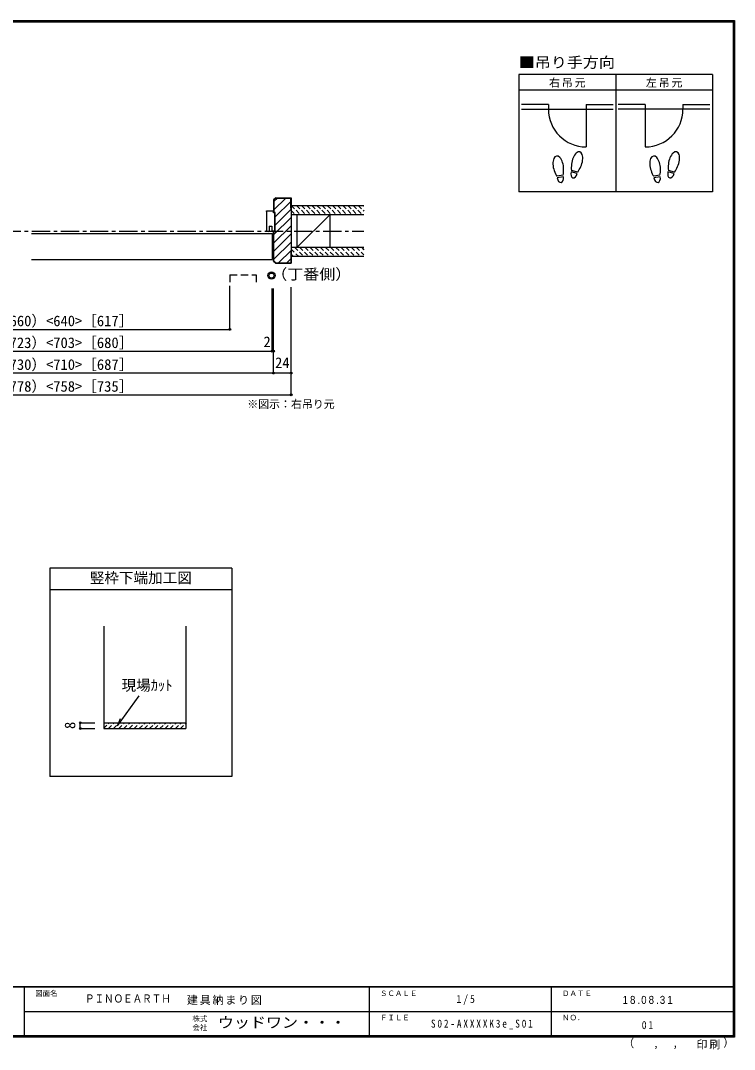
# Model space of a CAD drawing. Units: millimetres, scale not verified. Extents: x -973 to 977, y -718 to 696.
# Drawn here: x -3 to 977, y -718 to 696 of the extents above; entities that cross this region are included whole.
import ezdxf
from ezdxf.enums import TextEntityAlignment as Align

# ---------------------------------------------------------------- set-up
doc = ezdxf.new("R2010")
doc.units = ezdxf.units.MM
doc.header["$LTSCALE"] = 5
doc.header["$PDMODE"] = 32
doc.header["$PDSIZE"] = 2.5
for name, pattern in [('CHAIN1', [8, 5, -1, 1, -1]), ('DASHED1', [1.8, 1.2, -0.6]), ('DASHED2', [3, 2, -1])]:
    doc.linetypes.add(name, pattern=pattern)
for name, color, linetype in [('0-0_補助線', 7, 'Continuous'), ('0-1_通り芯', 4, 'CHAIN1'), ('0-3_仕上げ', 2, 'Continuous'), ('0-4_枠', 3, 'Continuous'), ('0-6_扉', 6, 'Continuous'), ('0-7_金物', 7, 'Continuous'), ('0-8_戸当り', 3, 'Continuous'), ('0-A_文字', 3, 'Continuous'), ('0-B_寸法', 7, 'Continuous'), ('0-C_ハッチ', 4, 'DASHED1'), ('F-0_補助線', 7, 'Continuous'), ('F-1_枠', 6, 'Continuous'), ('F-A_文字', 7, 'Continuous')]:
    doc.layers.add(name, color=color, linetype=linetype)
doc.styles.add('HG明朝B', font='')
doc.styles.add('ＭＳ ゴシック', font='')
doc.styles.get('HG明朝B').set_extended_font_data('HG明朝B')
doc.styles.get('ＭＳ ゴシック').set_extended_font_data('MS Gothic')

# ---------------------------------------------------------------- blocks, each defined once
blk = doc.blocks.new('02')
at = {"layer": '0-0_補助線'}
for p, q in [((-4.998, -10.239), (-4.998, 14.761)), ((5.802, 17.761), (-3.198, 17.761)), ((6.802, 16.761), (6.802, -9.239)), ((-4.998, -10.239), (-0.698, -10.239)), ((2.702, -3.239), (2.702, -10.239)), ((5.802, -10.239), (2.702, -10.239)), ((5.002, -10.239), (4.402, -10.839))]:
    blk.add_line(p, q, dxfattribs=at)
for points in [[(-4.998, 14.761), (-3.198, 14.761), (-3.198, 17.761)], [(-3.469, -10.239), (-2.869, -10.839), (4.402, -10.839)], [(2.702, -3.239), (-0.698, -3.239), (-0.698, -10.239)]]:
    blk.add_lwpolyline(points, dxfattribs=at)
for centre, start, end in [((5.802, 16.761), 0, 90), ((5.802, -9.239), 270, 0)]:
    blk.add_arc(centre, 1, start, end, dxfattribs=at)

msp = doc.modelspace()

# ---------------------------------------------------------------- linework, layer by layer
at = {"layer": '0-0_補助線', "color": 3}
msp.add_line((344, 405.998), (346.001, 405.998), dxfattribs=at)
msp.add_lwpolyline([(346.001, 405.998), (346.001, 431.998), (344, 431.998)], dxfattribs=at)
at = {"layer": '0-1_通り芯'}
msp.add_line((-468, 406.5), (468, 406.5), dxfattribs=at)
at = {"layer": '0-3_仕上げ'}
for p, q in [((468, 441.5), (368, 441.5)), ((468, 429), (368, 429)), ((468, 384), (368, 384)), ((468, 371.5), (368, 371.5))]:
    msp.add_line(p, q, dxfattribs=at)
at = {"layer": '0-3_仕上げ', "color": 3}
for p, q in [((376, 429), (376, 384)), ((421, 429), (421, 384))]:
    msp.add_line(p, q, dxfattribs=at)
at = {"layer": '0-3_仕上げ', "color": 7}
msp.add_line((421, 429), (376, 384), dxfattribs=at)
at = {"layer": '0-4_枠'}
for p, q in [((346.828, 452.5), (344, 449.672)), ((344, 449.672), (344, 431.998)), ((347.036, 452), (344.5, 449.464)), ((344.5, 449.464), (344.5, 431.998)), ((347.036, 452), (367.5, 452)), ((367.5, 437.5), (367.5, 452)), ((367.5, 437.5), (368, 437.5)), ((344, 365.328), (344, 405.998)), ((344.5, 365.536), (344.5, 405.998)), ((367.5, 377.5), (367.5, 363)), ((367.5, 377.5), (368, 377.5)), ((344.5, 365.536), (347.036, 363)), ((347.036, 363), (367.5, 363)), ((110.653, -136.339), (110.653, -276.925)), ((223.653, -136.339), (223.653, -276.925)), ((110.653, -268.925), (223.653, -268.925)), ((110.653, -276.925), (223.653, -276.925))]:
    msp.add_line(p, q, dxfattribs=at)
for points in [[(346.828, 452.5), (368, 452.5), (368, 362.5)], [(344, 365.328), (346.828, 362.5), (368, 362.5)]]:
    msp.add_lwpolyline(points, dxfattribs=at)
at = {"layer": '0-6_扉'}
for p, q in [((11.5, 403.5), (342, 403.5)), ((342, 403.5), (342, 367.5)), ((11.5, 367.5), (342, 367.5))]:
    msp.add_line(p, q, dxfattribs=at)
at = {"layer": '0-6_扉', "linetype": 'DASHED2'}
for p, q in [((284.005, 346.408), (284.005, 331.5)), ((284.005, 346.408), (320.005, 346.408)), ((320.005, 346.408), (320.005, 331.5))]:
    msp.add_line(p, q, dxfattribs=at)
at = {"layer": '0-7_金物'}
for radius in [5, 3.5]:
    msp.add_circle((341.049, 345.457), radius, dxfattribs=at)
at = {"layer": '0-8_戸当り', "color": 2}
for p, q in [((721.239, 580.308), (684.139, 580.308)), ((721.239, 580.308), (721.239, 574.008)), ((773.039, 580.308), (773.039, 522.208)), ((773.039, 580.308), (810.139, 580.308)), ((854.239, 580.308), (817.139, 580.308)), ((854.239, 580.308), (854.239, 522.208)), ((906.039, 580.308), (906.039, 574.008)), ((906.039, 580.308), (943.139, 580.308)), ((684.139, 574.008), (810.139, 574.008)), ((943.139, 574.008), (817.139, 574.008))]:
    msp.add_line(p, q, dxfattribs=at)
at = {"layer": '0-8_戸当り'}
for p, q in [((741.457, 483.378), (732.811, 481.853)), ((741.822, 481.31), (733.175, 479.785)), ((760.924, 485.706), (752.444, 487.978)), ((761.468, 487.735), (752.987, 490.007)), ((874.457, 483.378), (865.811, 481.853)), ((874.822, 481.31), (866.175, 479.785)), ((893.924, 485.706), (885.444, 487.978)), ((894.468, 487.735), (885.987, 490.007))]:
    msp.add_line(p, q, dxfattribs=at)
at = {"layer": '0-8_戸当り', "color": 2}
for centre, start, end in [((773.039, 574.008), 180, 270), ((854.239, 574.008), 270, 0)]:
    msp.add_arc(centre, 51.8, start, end, dxfattribs=at)
at = {"layer": '0-8_戸当り'}
for centre, major_axis, ratio, start_param, end_param in [((734.795, 495.877), (-2.445, 13.867), 0.5, 4.34059143, 8.22577918), ((760.713, 501.878), (3.644, 13.601), 0.5, 4.34059143, 8.22577918), ((867.795, 495.877), (-2.445, 13.867), 0.5, 4.34059143, 8.22577918), ((893.713, 501.878), (3.644, 13.601), 0.5, 4.34059143, 8.22577918), ((760.609, 501.489), (4.416, 16.48), 0.4, 1.85063327, 2.44287679), ((760.609, 501.489), (4.416, 16.48), 0.4, 3.84030852, 4.43255203), ((893.609, 501.489), (4.416, 16.48), 0.4, 1.85063327, 2.44287679), ((893.609, 501.489), (4.416, 16.48), 0.4, 3.84030852, 4.43255203), ((734.865, 495.481), (-2.963, 16.802), 0.4, 1.85063327, 2.44287679), ((737.498, 480.548), (-1.27, 7.205), 0.6, 1.57079633, 4.71238898), ((734.865, 495.481), (-2.963, 16.802), 0.4, 3.84030852, 4.43255203), ((756.684, 486.842), (1.894, 7.067), 0.6, 1.57079633, 4.71238898), ((867.865, 495.481), (-2.963, 16.802), 0.4, 1.85063327, 2.44287679), ((870.498, 480.548), (-1.27, 7.205), 0.6, 1.57079633, 4.71238898), ((867.865, 495.481), (-2.963, 16.802), 0.4, 3.84030852, 4.43255203), ((889.684, 486.842), (1.894, 7.067), 0.6, 1.57079633, 4.71238898)]:
    msp.add_ellipse(centre, major_axis=major_axis, ratio=ratio, start_param=start_param, end_param=end_param, dxfattribs=at)
at = {"layer": '0-A_文字'}
for p, q in [((946.639, 621.667), (680.639, 621.667)), ((680.639, 621.667), (680.639, 460.667)), ((813.639, 621.667), (813.639, 460.667)), ((946.639, 621.667), (946.639, 460.667)), ((680.639, 600.667), (946.639, 600.667)), ((946.639, 460.667), (680.639, 460.667)), ((36.653, -56.5), (36.653, -343.007)), ((286.653, -56.5), (36.653, -56.5)), ((286.653, -56.5), (286.653, -343.007)), ((286.653, -86.5), (36.653, -86.5)), ((286.653, -343.007), (36.653, -343.007))]:
    msp.add_line(p, q, dxfattribs=at)
at = {"layer": '0-A_文字', "color": 7}
for q in [(159.54, -232.203), (133.535, -263.056)]:
    msp.add_line((129.788, -273.364), q, dxfattribs=at)
at = {"layer": '0-B_寸法', "color": 4}
for p, q in [((284.005, 271.5), (284.005, 331.5)), ((342, 241.5), (342, 327.525)), ((344, 211.5), (344, 327.525)), ((368, 181.5), (368, 329.655)), ((-333, 271.5), (284.005, 271.5)), ((-344, 241.5), (344, 241.5)), ((368, 211.5), (-368, 211.5)), ((-368, 181.5), (368, 181.5)), ((78.595, -276.925), (98.595, -276.925))]:
    msp.add_line(p, q, dxfattribs=at)
msp.add_lwpolyline([(78.595, -276.925), (78.595, -268.925), (98.595, -268.925)], dxfattribs=at)
at = {"layer": '0-B_寸法'}
for p in [(284.005, 271.5), (342, 241.5), (344, 241.5), (344, 211.5), (368, 211.5), (368, 181.5), (78.595, -268.925), (78.595, -276.925)]:
    msp.add_point(p, dxfattribs=at)
at = {"layer": '0-C_ハッチ', "linetype": 'Continuous'}
for p, q in [((349.402, 452), (344.5, 447.098)), ((360.716, 452), (344.5, 435.784)), ((367.5, 447.47), (346.001, 425.971)), ((368, 425.342), (344.5, 401.843)), ((368, 436.657), (346.001, 414.658)), ((368, 414.029), (344.5, 390.529)), ((368, 402.716), (344.5, 379.216)), ((368, 391.402), (344.5, 367.902)), ((368, 380.088), (350.912, 363)), ((367.5, 368.275), (362.225, 363))]:
    msp.add_line(p, q, dxfattribs=at)
at = {"layer": '0-C_ハッチ'}
for p, q in [((368.607, 441.5), (381.107, 429)), ((375.678, 441.5), (388.178, 429)), ((382.749, 441.5), (395.249, 429)), ((389.821, 441.5), (402.321, 429)), ((396.892, 441.5), (409.392, 429)), ((403.963, 441.5), (416.463, 429)), ((411.034, 441.5), (423.534, 429)), ((418.105, 441.5), (430.605, 429)), ((425.176, 441.5), (437.676, 429)), ((432.247, 441.5), (444.747, 429)), ((439.318, 441.5), (451.818, 429)), ((446.389, 441.5), (458.889, 429)), ((453.46, 441.5), (465.96, 429)), ((460.531, 441.5), (468, 434.031)), ((467.602, 441.5), (468, 441.102)), ((368, 435.036), (374.036, 429)), ((368, 381.899), (378.399, 371.5)), ((372.97, 384), (385.47, 371.5)), ((380.041, 384), (392.541, 371.5)), ((387.112, 384), (399.612, 371.5)), ((394.183, 384), (406.683, 371.5)), ((401.255, 384), (413.755, 371.5)), ((408.326, 384), (420.826, 371.5)), ((415.397, 384), (427.897, 371.5)), ((422.468, 384), (434.968, 371.5)), ((429.539, 384), (442.039, 371.5)), ((436.61, 384), (449.11, 371.5)), ((443.681, 384), (456.181, 371.5)), ((450.752, 384), (463.252, 371.5)), ((457.823, 384), (468, 373.823)), ((464.894, 384), (468, 380.894)), ((368, 374.828), (371.328, 371.5)), ((110.653, -276.356), (118.084, -268.925)), ((117.155, -276.925), (125.155, -268.925)), ((124.226, -276.925), (132.226, -268.925)), ((131.297, -276.925), (139.297, -268.925)), ((138.368, -276.925), (146.368, -268.925)), ((146.008, -276.356), (153.439, -268.925)), ((152.51, -276.925), (160.51, -268.925)), ((159.581, -276.925), (167.581, -268.925)), ((166.652, -276.925), (174.652, -268.925)), ((173.723, -276.925), (181.723, -268.925)), ((180.794, -276.925), (188.794, -268.925)), ((187.865, -276.925), (195.865, -268.925)), ((194.937, -276.925), (202.937, -268.925)), ((202.008, -276.925), (210.008, -268.925)), ((209.079, -276.925), (217.079, -268.925)), ((216.15, -276.925), (224.15, -268.925))]:
    msp.add_line(p, q, dxfattribs=at)
at = {"layer": 'F-1_枠'}
for p, q in [((-973.347, 695.833), (976.653, 695.833)), ((-973.347, 695), (976.653, 695)), ((-973.347, 694.167), (976.653, 694.167)), ((974.986, 695.833), (974.986, -700.833)), ((975.82, 695.833), (975.82, -700.833)), ((976.653, 695.833), (976.653, -700.833)), ((976.653, -631.667), (-973.347, -631.667)), ((976.653, -632.5), (-973.347, -632.5)), ((1.653, -632.5), (1.653, -699.167)), ((474.986, -632.5), (474.986, -699.167)), ((724.986, -632.5), (724.986, -699.167)), ((1.653, -665.833), (974.986, -665.834)), ((976.653, -699.167), (-973.347, -699.167)), ((976.653, -700), (-973.347, -700)), ((976.653, -700.833), (-973.347, -700.833))]:
    msp.add_line(p, q, dxfattribs=at)

# ---------------------------------------------------------------- block references
at = {"layer": '0-0_補助線', "xscale": -1}
msp.add_blockref('02', (340.802, 416.737), dxfattribs=at)

# ---------------------------------------------------------------- texts
at = {"layer": '0-A_文字', "color": 7, "style": 'ＭＳ ゴシック', "width": 1.1}
for s, p in [('■吊り手方向', (680.639, 626.667)), ('（丁番側）', (340.682, 335.605))]:
    msp.add_text(s, height=14.66, dxfattribs=at).set_placement(p, align=Align.BOTTOM_LEFT)
at = {"layer": '0-A_文字', "color": 7, "style": 'ＭＳ ゴシック'}
for s, height, p in [('※図示：右吊り元', 11, (307.805, 160.034)), ('竪枠下端加工図', 14.66, (91.653, -81.5)), ('現場ｶｯﾄ', 14.66, (135.239, -229.207))]:
    msp.add_text(s, height=height, dxfattribs=at).set_placement(p, align=Align.BOTTOM_LEFT)
at = {"layer": '0-A_文字', "color": 7, "char_height": 11, "attachment_point": 7, "style": 'ＭＳ ゴシック'}
for s, insert in [('\\T1.17;右吊元', (722.139, 603.667)), ('\\T1.17;左吊元', (855.139, 603.667))]:
    msp.add_mtext(s, dxfattribs=dict(at, insert=insert))
at = {"layer": '0-B_寸法', "style": 'ＭＳ ゴシック'}
for s, p in [('有効開口寸法＝730（660）<640>［617］', (-208.347, 271.5)), ('ＤＷ＝793（723）<703>［680］', (-128.347, 241.5)), ('2', (330.029, 242.739)), ('枠内＝800（730）<710>［687］', (-128.347, 211.5)), ('24', (346, 214)), ('枠外＝848（778）<758>［735］', (-128.347, 181.5))]:
    msp.add_text(s, height=14.66, dxfattribs=at).set_placement(p, align=Align.BOTTOM_LEFT)
msp.add_text('8', height=14.66, rotation=90, dxfattribs=at).set_placement((76.095, -277.55), align=Align.BOTTOM_LEFT)
at = {"layer": 'F-0_補助線', "style": 'HG明朝B', "width": 0.85}
msp.add_text('ＰＩＮＯＥＡＲＴＨ', height=11, dxfattribs=at).set_placement((84.986, -656.798), align=Align.BOTTOM_LEFT)
at = {"layer": 'F-0_補助線', "insert": (224.964, -656.798), "char_height": 11, "attachment_point": 7, "style": 'ＭＳ ゴシック'}
msp.add_mtext('\\T1.17;建具納まり図', dxfattribs=at)
at = {"layer": 'F-A_文字', "style": 'ＭＳ ゴシック'}
for s, height, p in [('図面名', 7.331, (16.653, -646.667)), ('ＳＣＡＬＥ', 7.331, (489.986, -646.667)), ('ＤＡＴＥ', 7.331, (739.986, -646.667)), ('株式', 7.331, (232.486, -681.5)), ('ＦＩＬＥ', 7.331, (489.986, -680)), ('ＮＯ．', 7.331, (739.986, -680.001)), ('会社', 7.331, (232.486, -693.5)), ('（', 11, (823.992, -718.052)), ('）', 11, (961.387, -717.355)), (',', 11, (865.199, -718.052)), (',', 11, (891.686, -717.588))]:
    msp.add_text(s, height=height, dxfattribs=at).set_placement(p, align=Align.BOTTOM_LEFT)
at = {"layer": 'F-A_文字', "style": 'ＭＳ ゴシック', "width": 1.1}
msp.add_text('ウッドワン・・・', height=14.66, dxfattribs=at).set_placement((267.486, -692.5), align=Align.BOTTOM_LEFT)
at = {"layer": 'F-A_文字', "char_height": 11, "attachment_point": 7}
for s, insert, style in [('\\T1.38;\\W0.9;1/5', (594.986, -656.667), 'ＭＳ ゴシック'), ('\\T1.39;\\W0.9;18.08.31', (823.111, -655.417), 'HG明朝B'), ('\\T1.4;\\W0.85;S02-AXXXXK3e_S01', (559.986, -690.001), 'ＭＳ ゴシック'), ('\\T1.36;\\W0.9;01', (849.361, -690.001), 'ＭＳ ゴシック'), ('\\T1.17;印刷', (924.678, -717.82), 'ＭＳ ゴシック')]:
    msp.add_mtext(s, dxfattribs=dict(at, insert=insert, style=style))

doc.saveas('drawing.dxf')
